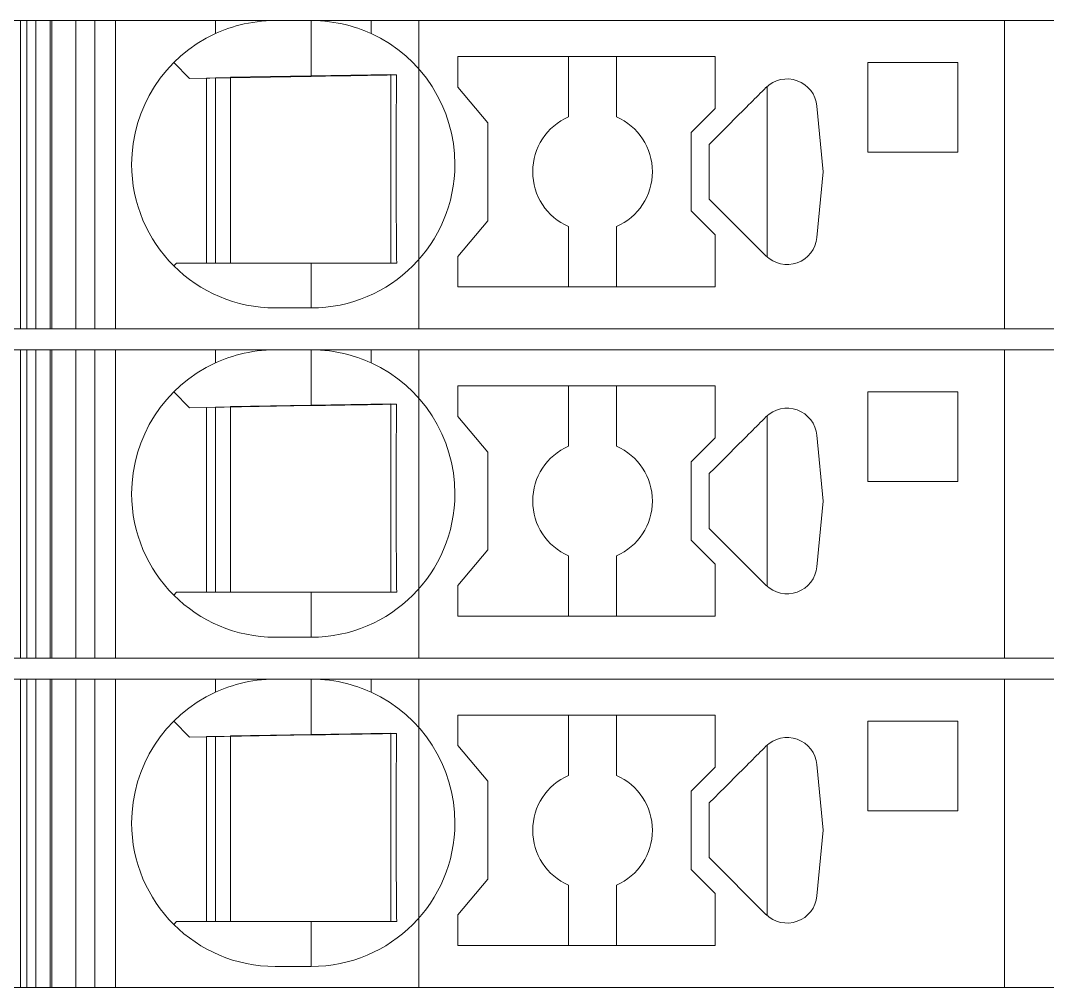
# Model space of a CAD drawing. Header units: millimetres. Extents: x 0 to 2100, y 0 to 1485.
# Drawn here: x 1240.89 to 1258.05, y 700.85 to 717 of the extents above; entities that cross this region are included whole.
import ezdxf
from ezdxf.enums import TextEntityAlignment as Align

# ---------------------------------------------------------------- set-up
doc = ezdxf.new("R2010")
doc.units = ezdxf.units.MM
for name, color, linetype, lineweight in [('EPLAN309', 5, 'Continuous', 5), ('EPLAN493', 5, 'Continuous', 5), ('MAIN-1', 7, 'Continuous', 5), ('MAIN-2', 7, 'Continuous', 5)]:
    doc.layers.add(name, color=color, linetype=linetype, lineweight=lineweight)
doc.styles.add('Tahoma', font='')
doc.styles.get('Tahoma').set_extended_font_data('Tahoma')

# ---------------------------------------------------------------- blocks, each defined once
blk = doc.blocks.new('EPLSYM_LibrarySPECIAL_Symbol12_Variant0_Placement8_15')
at = {"layer": 'EPLAN309', "lineweight": 13, "ltscale": 20}
blk.add_lwpolyline([(0, -5.15), (68.15, -5.15), (68.15, 0), (0, 0)], close=True, dxfattribs=at)
at = {"layer": 'EPLAN493', "color": 5, "style": 'Tahoma'}
blk.add_attdef('17_20450', text='', height=2.93475, dxfattribs=at).set_placement((0, -27.293475), align=Align.MIDDLE_RIGHT)
blk = doc.blocks.new('EPLSYM_LibrarySPECIAL_Symbol12_Variant0_Placement8_16')
at = {"layer": 'EPLAN309', "lineweight": 13, "ltscale": 20}
blk.add_lwpolyline([(0, -5.15), (68.15, -5.15), (68.15, 0), (0, 0)], close=True, dxfattribs=at)
at = {"layer": 'EPLAN493', "color": 5, "style": 'Tahoma'}
blk.add_attdef('17_20450', text='', height=2.93475, dxfattribs=at).set_placement((0, -27.293475), align=Align.MIDDLE_RIGHT)
blk = doc.blocks.new('EPLSYM_LibrarySPECIAL_Symbol12_Variant0_Placement8_17')
at = {"layer": 'EPLAN309', "lineweight": 13, "ltscale": 20}
blk.add_lwpolyline([(0, -5.15), (68.15, -5.15), (68.15, 0), (0, 0)], close=True, dxfattribs=at)
at = {"layer": 'EPLAN493', "color": 5, "style": 'Tahoma'}
blk.add_attdef('17_20450', text='', height=2.93475, dxfattribs=at).set_placement((0, -27.293475), align=Align.MIDDLE_RIGHT)

msp = doc.modelspace()

# ---------------------------------------------------------------- linework, layer by layer
at = {"layer": 'MAIN-1'}
for p, q in [((1241.001, 717), (1240.893, 717)), ((1240.893, 711.85), (1240.893, 717)), ((1241.001, 717), (1244.15, 717)), ((1241.001, 711.85), (1241.001, 717)), ((1244.15, 717), (1245.15, 717)), ((1244.15, 717), (1244.15, 716.782)), ((1244.772, 716.97), (1244.846, 716.981)), ((1244.846, 716.981), (1244.921, 716.989)), ((1244.921, 716.989), (1244.997, 716.995)), ((1244.997, 716.995), (1245.073, 716.999)), ((1245.073, 716.999), (1245.15, 717)), ((1245.75, 717), (1245.15, 717)), ((1245.827, 716.999), (1245.75, 717)), ((1246.75, 717), (1245.75, 717)), ((1245.75, 716.068), (1245.75, 717)), ((1245.903, 716.995), (1245.827, 716.999)), ((1245.979, 716.989), (1245.903, 716.995)), ((1246.054, 716.981), (1245.979, 716.989)), ((1246.128, 716.97), (1246.054, 716.981)), ((1246.75, 717), (1257.332, 717)), ((1246.75, 717), (1246.75, 716.782)), ((1258.05, 717), (1257.332, 717)), ((1257.332, 711.85), (1257.332, 717)), ((1244.15, 716.782), (1244.202, 716.805)), ((1244.202, 716.805), (1244.256, 716.827)), ((1244.256, 716.827), (1244.313, 716.849)), ((1244.313, 716.849), (1244.372, 716.87)), ((1244.372, 716.87), (1244.433, 716.89)), ((1244.433, 716.89), (1244.497, 716.909)), ((1244.497, 716.909), (1244.563, 716.927)), ((1244.563, 716.927), (1244.631, 716.943)), ((1244.631, 716.943), (1244.701, 716.958)), ((1244.701, 716.958), (1244.772, 716.97)), ((1246.199, 716.958), (1246.128, 716.97)), ((1246.269, 716.943), (1246.199, 716.958)), ((1246.337, 716.927), (1246.269, 716.943)), ((1246.403, 716.909), (1246.337, 716.927)), ((1246.467, 716.89), (1246.403, 716.909)), ((1246.528, 716.87), (1246.467, 716.89)), ((1246.587, 716.849), (1246.528, 716.87)), ((1246.644, 716.827), (1246.587, 716.849)), ((1246.698, 716.805), (1246.644, 716.827)), ((1246.75, 716.782), (1246.698, 716.805)), ((1243.453, 716.297), (1243.717, 716.033)), ((1248.2, 716.4), (1248.2, 715.889)), ((1252.5, 716.4), (1248.2, 716.4)), ((1250.05, 716.4), (1250.05, 715.392)), ((1250.85, 715.392), (1250.85, 716.4)), ((1252.5, 715.529), (1252.5, 716.4)), ((1255.05, 716.3), (1255.05, 714.8)), ((1256.55, 716.3), (1255.05, 716.3)), ((1256.55, 714.8), (1256.55, 716.3)), ((1243.717, 716.033), (1245.75, 716.068)), ((1244, 712.95), (1244, 716.038)), ((1244.15, 716.04), (1244.15, 712.95)), ((1244.4, 712.95), (1244.4, 716.045)), ((1245.87, 716.07), (1245.75, 716.068)), ((1245.987, 716.072), (1245.87, 716.07)), ((1246.1, 716.074), (1245.987, 716.072)), ((1246.209, 716.076), (1246.1, 716.074)), ((1246.313, 716.078), (1246.209, 716.076)), ((1246.412, 716.079), (1246.313, 716.078)), ((1246.507, 716.081), (1246.412, 716.079)), ((1246.599, 716.083), (1246.507, 716.081)), ((1246.688, 716.084), (1246.599, 716.083)), ((1246.774, 716.086), (1246.688, 716.084)), ((1246.858, 716.087), (1246.774, 716.086)), ((1246.94, 716.088), (1246.858, 716.087)), ((1247.02, 716.09), (1246.94, 716.088)), ((1247.099, 716.091), (1247.02, 716.09)), ((1247.079, 712.95), (1247.079, 716.091)), ((1247.176, 716.092), (1247.099, 716.091)), ((1247.174, 715.877), (1247.175, 715.95)), ((1247.175, 715.95), (1247.176, 716.022)), ((1247.176, 716.022), (1247.176, 716.092)), ((1247.173, 715.803), (1247.174, 715.877)), ((1247.173, 715.727), (1247.173, 715.803)), ((1248.7, 715.293), (1248.2, 715.889)), ((1253.252, 715.785), (1253.221, 715.753)), ((1253.284, 715.816), (1253.252, 715.785)), ((1253.315, 715.847), (1253.284, 715.816)), ((1253.346, 715.879), (1253.315, 715.847)), ((1253.367, 715.898), (1253.367, 713.052)), ((1247.171, 715.57), (1247.172, 715.649)), ((1247.172, 715.649), (1247.173, 715.727)), ((1253.094, 715.626), (1253.058, 715.59)), ((1253.127, 715.659), (1253.094, 715.626)), ((1253.158, 715.691), (1253.127, 715.659)), ((1253.19, 715.722), (1253.158, 715.691)), ((1253.221, 715.753), (1253.19, 715.722)), ((1247.17, 715.488), (1247.171, 715.57)), ((1247.17, 715.404), (1247.17, 715.488)), ((1252.1, 715.129), (1252.5, 715.529)), ((1252.902, 715.434), (1252.823, 715.356)), ((1252.943, 715.475), (1252.902, 715.434)), ((1252.983, 715.515), (1252.943, 715.475)), ((1253.021, 715.553), (1252.983, 715.515)), ((1253.058, 715.59), (1253.021, 715.553)), ((1254.302, 714.475), (1254.198, 715.572)), ((1247.169, 715.317), (1247.17, 715.404)), ((1247.169, 715.226), (1247.169, 715.317)), ((1248.7, 713.657), (1248.7, 715.293)), ((1252.742, 715.274), (1252.658, 715.19)), ((1252.823, 715.356), (1252.742, 715.274)), ((1247.168, 715.132), (1247.169, 715.226)), ((1247.168, 715.034), (1247.168, 715.132)), ((1252.1, 715.129), (1252.1, 713.821)), ((1252.572, 715.104), (1252.486, 715.018)), ((1252.658, 715.19), (1252.572, 715.104)), ((1247.167, 714.931), (1247.168, 715.034)), ((1247.167, 714.824), (1247.167, 714.931)), ((1252.486, 715.018), (1252.4, 714.932)), ((1252.4, 714.802), (1252.4, 714.932)), ((1247.167, 714.713), (1247.167, 714.824)), ((1252.4, 714.671), (1252.4, 714.802)), ((1255.05, 714.8), (1256.55, 714.8)), ((1247.167, 714.6), (1247.167, 714.713)), ((1247.167, 714.479), (1247.167, 714.6)), ((1252.4, 714.54), (1252.4, 714.671)), ((1247.167, 714.361), (1247.167, 714.479)), ((1252.4, 714.41), (1252.4, 714.54)), ((1252.4, 714.279), (1252.4, 714.41)), ((1254.198, 713.378), (1254.302, 714.475)), ((1247.167, 714.247), (1247.167, 714.361)), ((1247.168, 714.138), (1247.167, 714.247)), ((1252.4, 714.148), (1252.4, 714.279)), ((1247.168, 714.034), (1247.168, 714.138)), ((1252.4, 714.018), (1252.4, 714.148)), ((1247.169, 713.934), (1247.168, 714.034)), ((1247.169, 713.839), (1247.169, 713.934)), ((1252.4, 714.018), (1253.346, 713.071)), ((1247.17, 713.748), (1247.169, 713.839)), ((1247.171, 713.659), (1247.17, 713.748)), ((1252.5, 713.421), (1252.1, 713.821)), ((1247.172, 713.573), (1247.171, 713.659)), ((1247.172, 713.49), (1247.172, 713.573)), ((1248.2, 713.061), (1248.7, 713.657)), ((1250.05, 712.55), (1250.05, 713.558)), ((1250.85, 712.55), (1250.85, 713.558)), ((1247.173, 713.408), (1247.172, 713.49)), ((1247.174, 713.329), (1247.173, 713.408)), ((1252.5, 712.55), (1252.5, 713.421)), ((1247.175, 713.25), (1247.174, 713.329)), ((1247.176, 713.174), (1247.175, 713.25)), ((1247.176, 713.098), (1247.176, 713.174)), ((1247.177, 713.024), (1247.176, 713.098)), ((1248.2, 713.061), (1248.2, 712.55)), ((1243.5, 712.95), (1243.453, 712.903)), ((1243.5, 712.95), (1245.75, 712.95)), ((1245.75, 712.95), (1245.842, 712.95)), ((1245.75, 712.95), (1245.75, 712.2)), ((1245.842, 712.95), (1245.933, 712.95)), ((1245.933, 712.95), (1246.023, 712.95)), ((1246.023, 712.95), (1246.11, 712.95)), ((1246.11, 712.95), (1246.195, 712.95)), ((1246.195, 712.95), (1246.278, 712.95)), ((1246.278, 712.95), (1246.358, 712.95)), ((1246.358, 712.95), (1246.436, 712.95)), ((1246.436, 712.95), (1246.511, 712.95)), ((1246.511, 712.95), (1246.585, 712.95)), ((1246.585, 712.95), (1246.657, 712.95)), ((1246.657, 712.95), (1246.726, 712.95)), ((1246.726, 712.95), (1246.795, 712.95)), ((1246.795, 712.95), (1246.861, 712.95)), ((1246.861, 712.95), (1246.927, 712.95)), ((1246.927, 712.95), (1246.991, 712.95)), ((1246.991, 712.95), (1247.055, 712.95)), ((1247.055, 712.95), (1247.117, 712.95)), ((1247.117, 712.95), (1247.178, 712.95)), ((1247.178, 712.95), (1247.177, 713.024)), ((1252.5, 712.55), (1248.2, 712.55)), ((1245.75, 712.2), (1245.15, 712.2)), ((1241.001, 711.85), (1240.893, 711.85)), ((1241.001, 711.85), (1257.332, 711.85)), ((1258.05, 711.85), (1257.332, 711.85)), ((1241.001, 711.5), (1240.893, 711.5)), ((1240.893, 706.35), (1240.893, 711.5)), ((1241.001, 711.5), (1244.15, 711.5)), ((1241.001, 706.35), (1241.001, 711.5)), ((1244.15, 711.5), (1245.15, 711.5)), ((1244.15, 711.5), (1244.15, 711.282)), ((1244.846, 711.481), (1244.921, 711.489)), ((1244.921, 711.489), (1244.997, 711.495)), ((1244.997, 711.495), (1245.073, 711.499)), ((1245.073, 711.499), (1245.15, 711.5)), ((1245.75, 711.5), (1245.15, 711.5)), ((1245.827, 711.499), (1245.75, 711.5)), ((1246.75, 711.5), (1245.75, 711.5)), ((1245.75, 710.568), (1245.75, 711.5)), ((1245.903, 711.495), (1245.827, 711.499)), ((1245.979, 711.489), (1245.903, 711.495)), ((1246.054, 711.481), (1245.979, 711.489)), ((1246.75, 711.5), (1257.332, 711.5)), ((1246.75, 711.5), (1246.75, 711.282)), ((1258.05, 711.5), (1257.332, 711.5)), ((1257.332, 706.35), (1257.332, 711.5)), ((1244.202, 711.305), (1244.256, 711.327)), ((1244.256, 711.327), (1244.313, 711.349)), ((1244.313, 711.349), (1244.372, 711.37)), ((1244.372, 711.37), (1244.433, 711.39)), ((1244.433, 711.39), (1244.497, 711.409)), ((1244.497, 711.409), (1244.563, 711.427)), ((1244.563, 711.427), (1244.631, 711.443)), ((1244.631, 711.443), (1244.701, 711.458)), ((1244.701, 711.458), (1244.772, 711.47)), ((1244.772, 711.47), (1244.846, 711.481)), ((1246.128, 711.47), (1246.054, 711.481)), ((1246.199, 711.458), (1246.128, 711.47)), ((1246.269, 711.443), (1246.199, 711.458)), ((1246.337, 711.427), (1246.269, 711.443)), ((1246.403, 711.409), (1246.337, 711.427)), ((1246.467, 711.39), (1246.403, 711.409)), ((1246.528, 711.37), (1246.467, 711.39)), ((1246.587, 711.349), (1246.528, 711.37)), ((1246.644, 711.327), (1246.587, 711.349)), ((1246.698, 711.305), (1246.644, 711.327)), ((1244.15, 711.282), (1244.202, 711.305)), ((1246.75, 711.282), (1246.698, 711.305)), ((1248.2, 710.9), (1248.2, 710.389)), ((1252.5, 710.9), (1248.2, 710.9)), ((1250.05, 710.9), (1250.05, 709.892)), ((1250.85, 709.892), (1250.85, 710.9)), ((1252.5, 710.029), (1252.5, 710.9)), ((1255.05, 710.8), (1255.05, 709.3)), ((1256.55, 710.8), (1255.05, 710.8)), ((1256.55, 709.3), (1256.55, 710.8)), ((1243.453, 710.797), (1243.717, 710.533)), ((1243.717, 710.533), (1245.75, 710.568)), ((1244, 707.45), (1244, 710.538)), ((1244.15, 710.54), (1244.15, 707.45)), ((1244.4, 707.45), (1244.4, 710.545)), ((1245.87, 710.57), (1245.75, 710.568)), ((1245.987, 710.572), (1245.87, 710.57)), ((1246.1, 710.574), (1245.987, 710.572)), ((1246.209, 710.576), (1246.1, 710.574)), ((1246.313, 710.578), (1246.209, 710.576)), ((1246.412, 710.579), (1246.313, 710.578)), ((1246.507, 710.581), (1246.412, 710.579)), ((1246.599, 710.583), (1246.507, 710.581)), ((1246.688, 710.584), (1246.599, 710.583)), ((1246.774, 710.586), (1246.688, 710.584)), ((1246.858, 710.587), (1246.774, 710.586)), ((1246.94, 710.588), (1246.858, 710.587)), ((1247.02, 710.59), (1246.94, 710.588)), ((1247.099, 710.591), (1247.02, 710.59)), ((1247.079, 707.45), (1247.079, 710.591)), ((1247.176, 710.592), (1247.099, 710.591)), ((1247.175, 710.45), (1247.176, 710.522)), ((1247.176, 710.522), (1247.176, 710.592)), ((1247.173, 710.303), (1247.174, 710.377)), ((1247.173, 710.227), (1247.173, 710.303)), ((1247.174, 710.377), (1247.175, 710.45)), ((1248.7, 709.793), (1248.2, 710.389)), ((1253.252, 710.285), (1253.221, 710.253)), ((1253.284, 710.316), (1253.252, 710.285)), ((1253.315, 710.347), (1253.284, 710.316)), ((1253.346, 710.379), (1253.315, 710.347)), ((1253.367, 710.398), (1253.367, 707.552)), ((1247.171, 710.07), (1247.172, 710.149)), ((1247.172, 710.149), (1247.173, 710.227)), ((1253.094, 710.126), (1253.058, 710.09)), ((1253.127, 710.159), (1253.094, 710.126)), ((1253.158, 710.191), (1253.127, 710.159)), ((1253.19, 710.222), (1253.158, 710.191)), ((1253.221, 710.253), (1253.19, 710.222)), ((1247.17, 709.988), (1247.171, 710.07)), ((1247.17, 709.904), (1247.17, 709.988)), ((1252.1, 709.629), (1252.5, 710.029)), ((1252.943, 709.975), (1252.902, 709.934)), ((1252.983, 710.015), (1252.943, 709.975)), ((1253.021, 710.053), (1252.983, 710.015)), ((1253.058, 710.09), (1253.021, 710.053)), ((1254.302, 708.975), (1254.198, 710.072)), ((1247.169, 709.817), (1247.17, 709.904)), ((1247.169, 709.726), (1247.169, 709.817)), ((1248.7, 708.157), (1248.7, 709.793)), ((1252.742, 709.774), (1252.658, 709.69)), ((1252.823, 709.856), (1252.742, 709.774)), ((1252.902, 709.934), (1252.823, 709.856)), ((1247.168, 709.632), (1247.169, 709.726)), ((1247.168, 709.534), (1247.168, 709.632)), ((1252.1, 709.629), (1252.1, 708.321)), ((1252.572, 709.604), (1252.486, 709.518)), ((1252.658, 709.69), (1252.572, 709.604)), ((1247.167, 709.431), (1247.168, 709.534)), ((1247.167, 709.324), (1247.167, 709.431)), ((1252.486, 709.518), (1252.4, 709.432)), ((1252.4, 709.302), (1252.4, 709.432)), ((1247.167, 709.213), (1247.167, 709.324)), ((1252.4, 709.171), (1252.4, 709.302)), ((1255.05, 709.3), (1256.55, 709.3)), ((1247.167, 709.1), (1247.167, 709.213)), ((1247.167, 708.979), (1247.167, 709.1)), ((1252.4, 709.04), (1252.4, 709.171)), ((1247.167, 708.861), (1247.167, 708.979)), ((1252.4, 708.91), (1252.4, 709.04)), ((1254.198, 707.878), (1254.302, 708.975)), ((1247.167, 708.747), (1247.167, 708.861)), ((1247.168, 708.638), (1247.167, 708.747)), ((1252.4, 708.779), (1252.4, 708.91)), ((1252.4, 708.648), (1252.4, 708.779)), ((1247.168, 708.534), (1247.168, 708.638)), ((1252.4, 708.518), (1252.4, 708.648)), ((1247.169, 708.434), (1247.168, 708.534)), ((1247.169, 708.339), (1247.169, 708.434)), ((1252.4, 708.518), (1253.346, 707.571)), ((1247.17, 708.248), (1247.169, 708.339)), ((1247.171, 708.159), (1247.17, 708.248)), ((1252.5, 707.921), (1252.1, 708.321)), ((1247.172, 708.073), (1247.171, 708.159)), ((1247.172, 707.99), (1247.172, 708.073)), ((1248.2, 707.561), (1248.7, 708.157)), ((1250.05, 707.05), (1250.05, 708.058)), ((1250.85, 707.05), (1250.85, 708.058)), ((1247.173, 707.908), (1247.172, 707.99)), ((1247.174, 707.829), (1247.173, 707.908)), ((1252.5, 707.05), (1252.5, 707.921)), ((1247.175, 707.75), (1247.174, 707.829)), ((1247.176, 707.674), (1247.175, 707.75)), ((1247.176, 707.598), (1247.176, 707.674)), ((1247.177, 707.524), (1247.176, 707.598)), ((1248.2, 707.561), (1248.2, 707.05)), ((1243.5, 707.45), (1243.453, 707.403)), ((1243.5, 707.45), (1245.75, 707.45)), ((1245.75, 707.45), (1245.842, 707.45)), ((1245.75, 707.45), (1245.75, 706.7)), ((1245.842, 707.45), (1245.933, 707.45)), ((1245.933, 707.45), (1246.023, 707.45)), ((1246.023, 707.45), (1246.11, 707.45)), ((1246.11, 707.45), (1246.195, 707.45)), ((1246.195, 707.45), (1246.278, 707.45)), ((1246.278, 707.45), (1246.358, 707.45)), ((1246.358, 707.45), (1246.436, 707.45)), ((1246.436, 707.45), (1246.511, 707.45)), ((1246.511, 707.45), (1246.585, 707.45)), ((1246.585, 707.45), (1246.657, 707.45)), ((1246.657, 707.45), (1246.726, 707.45)), ((1246.726, 707.45), (1246.795, 707.45)), ((1246.795, 707.45), (1246.861, 707.45)), ((1246.861, 707.45), (1246.927, 707.45)), ((1246.927, 707.45), (1246.991, 707.45)), ((1246.991, 707.45), (1247.055, 707.45)), ((1247.055, 707.45), (1247.117, 707.45)), ((1247.117, 707.45), (1247.178, 707.45)), ((1247.178, 707.45), (1247.177, 707.524)), ((1252.5, 707.05), (1248.2, 707.05)), ((1245.75, 706.7), (1245.15, 706.7)), ((1241.001, 706.35), (1240.893, 706.35)), ((1241.001, 706.35), (1257.332, 706.35)), ((1258.05, 706.35), (1257.332, 706.35)), ((1241.001, 706), (1240.893, 706)), ((1240.893, 700.85), (1240.893, 706)), ((1241.001, 706), (1244.15, 706)), ((1241.001, 700.85), (1241.001, 706)), ((1244.15, 706), (1245.15, 706)), ((1244.15, 706), (1244.15, 705.782)), ((1244.921, 705.989), (1244.997, 705.995)), ((1244.997, 705.995), (1245.073, 705.999)), ((1245.073, 705.999), (1245.15, 706)), ((1245.75, 706), (1245.15, 706)), ((1245.827, 705.999), (1245.75, 706)), ((1246.75, 706), (1245.75, 706)), ((1245.75, 705.068), (1245.75, 706)), ((1245.903, 705.995), (1245.827, 705.999)), ((1245.979, 705.989), (1245.903, 705.995)), ((1246.75, 706), (1257.332, 706)), ((1246.75, 706), (1246.75, 705.782)), ((1258.05, 706), (1257.332, 706)), ((1257.332, 700.85), (1257.332, 706)), ((1244.202, 705.805), (1244.256, 705.827)), ((1244.256, 705.827), (1244.313, 705.849)), ((1244.313, 705.849), (1244.372, 705.87)), ((1244.372, 705.87), (1244.433, 705.89)), ((1244.433, 705.89), (1244.497, 705.909)), ((1244.497, 705.909), (1244.563, 705.927)), ((1244.563, 705.927), (1244.631, 705.943)), ((1244.631, 705.943), (1244.701, 705.958)), ((1244.701, 705.958), (1244.772, 705.97)), ((1244.772, 705.97), (1244.846, 705.981)), ((1244.846, 705.981), (1244.921, 705.989)), ((1246.054, 705.981), (1245.979, 705.989)), ((1246.128, 705.97), (1246.054, 705.981)), ((1246.199, 705.958), (1246.128, 705.97)), ((1246.269, 705.943), (1246.199, 705.958)), ((1246.337, 705.927), (1246.269, 705.943)), ((1246.403, 705.909), (1246.337, 705.927)), ((1246.467, 705.89), (1246.403, 705.909)), ((1246.528, 705.87), (1246.467, 705.89)), ((1246.587, 705.849), (1246.528, 705.87)), ((1246.644, 705.827), (1246.587, 705.849)), ((1246.698, 705.805), (1246.644, 705.827)), ((1244.15, 705.782), (1244.202, 705.805)), ((1246.75, 705.782), (1246.698, 705.805)), ((1248.2, 705.4), (1248.2, 704.889)), ((1252.5, 705.4), (1248.2, 705.4)), ((1250.05, 705.4), (1250.05, 704.392)), ((1250.85, 704.392), (1250.85, 705.4)), ((1252.5, 704.529), (1252.5, 705.4)), ((1243.453, 705.297), (1243.717, 705.033)), ((1255.05, 705.3), (1255.05, 703.8)), ((1256.55, 705.3), (1255.05, 705.3)), ((1256.55, 703.8), (1256.55, 705.3)), ((1243.717, 705.033), (1245.75, 705.068)), ((1244, 701.95), (1244, 705.038)), ((1244.15, 705.04), (1244.15, 701.95)), ((1244.4, 701.95), (1244.4, 705.045)), ((1245.87, 705.07), (1245.75, 705.068)), ((1245.987, 705.072), (1245.87, 705.07)), ((1246.1, 705.074), (1245.987, 705.072)), ((1246.209, 705.076), (1246.1, 705.074)), ((1246.313, 705.078), (1246.209, 705.076)), ((1246.412, 705.079), (1246.313, 705.078)), ((1246.507, 705.081), (1246.412, 705.079)), ((1246.599, 705.083), (1246.507, 705.081)), ((1246.688, 705.084), (1246.599, 705.083)), ((1246.774, 705.086), (1246.688, 705.084)), ((1246.858, 705.087), (1246.774, 705.086)), ((1246.94, 705.088), (1246.858, 705.087)), ((1247.02, 705.09), (1246.94, 705.088)), ((1247.099, 705.091), (1247.02, 705.09)), ((1247.079, 701.95), (1247.079, 705.091)), ((1247.176, 705.092), (1247.099, 705.091)), ((1247.175, 704.95), (1247.176, 705.022)), ((1247.176, 705.022), (1247.176, 705.092)), ((1247.173, 704.803), (1247.174, 704.877)), ((1247.173, 704.727), (1247.173, 704.803)), ((1247.174, 704.877), (1247.175, 704.95)), ((1248.7, 704.293), (1248.2, 704.889)), ((1253.284, 704.816), (1253.252, 704.785)), ((1253.315, 704.847), (1253.284, 704.816)), ((1253.346, 704.879), (1253.315, 704.847)), ((1253.367, 704.898), (1253.367, 702.052)), ((1247.171, 704.57), (1247.172, 704.649)), ((1247.172, 704.649), (1247.173, 704.727)), ((1253.094, 704.626), (1253.058, 704.59)), ((1253.127, 704.659), (1253.094, 704.626)), ((1253.158, 704.691), (1253.127, 704.659)), ((1253.19, 704.722), (1253.158, 704.691)), ((1253.221, 704.753), (1253.19, 704.722)), ((1253.252, 704.785), (1253.221, 704.753)), ((1247.17, 704.488), (1247.171, 704.57)), ((1247.17, 704.404), (1247.17, 704.488)), ((1252.1, 704.129), (1252.5, 704.529)), ((1252.943, 704.475), (1252.902, 704.434)), ((1252.983, 704.515), (1252.943, 704.475)), ((1253.021, 704.553), (1252.983, 704.515)), ((1253.058, 704.59), (1253.021, 704.553)), ((1254.302, 703.475), (1254.198, 704.572)), ((1247.169, 704.317), (1247.17, 704.404)), ((1247.169, 704.226), (1247.169, 704.317)), ((1248.7, 702.657), (1248.7, 704.293)), ((1252.823, 704.356), (1252.742, 704.274)), ((1252.902, 704.434), (1252.823, 704.356)), ((1247.168, 704.132), (1247.169, 704.226)), ((1247.168, 704.034), (1247.168, 704.132)), ((1252.1, 704.129), (1252.1, 702.821)), ((1252.658, 704.19), (1252.572, 704.104)), ((1252.742, 704.274), (1252.658, 704.19)), ((1247.167, 703.931), (1247.168, 704.034)), ((1252.486, 704.018), (1252.4, 703.932)), ((1252.572, 704.104), (1252.486, 704.018)), ((1247.167, 703.824), (1247.167, 703.931)), ((1247.167, 703.713), (1247.167, 703.824)), ((1252.4, 703.802), (1252.4, 703.932)), ((1252.4, 703.671), (1252.4, 703.802)), ((1255.05, 703.8), (1256.55, 703.8)), ((1247.167, 703.6), (1247.167, 703.713)), ((1247.167, 703.479), (1247.167, 703.6)), ((1252.4, 703.54), (1252.4, 703.671)), ((1247.167, 703.361), (1247.167, 703.479)), ((1252.4, 703.41), (1252.4, 703.54)), ((1254.198, 702.378), (1254.302, 703.475)), ((1247.167, 703.247), (1247.167, 703.361)), ((1252.4, 703.279), (1252.4, 703.41)), ((1252.4, 703.148), (1252.4, 703.279)), ((1247.168, 703.138), (1247.167, 703.247)), ((1247.168, 703.034), (1247.168, 703.138)), ((1252.4, 703.018), (1252.4, 703.148)), ((1247.169, 702.934), (1247.168, 703.034)), ((1247.169, 702.839), (1247.169, 702.934)), ((1252.4, 703.018), (1253.346, 702.071)), ((1247.17, 702.748), (1247.169, 702.839)), ((1247.171, 702.659), (1247.17, 702.748)), ((1252.5, 702.421), (1252.1, 702.821)), ((1247.172, 702.573), (1247.171, 702.659)), ((1247.172, 702.49), (1247.172, 702.573)), ((1248.2, 702.061), (1248.7, 702.657)), ((1247.173, 702.408), (1247.172, 702.49)), ((1247.174, 702.329), (1247.173, 702.408)), ((1250.05, 701.55), (1250.05, 702.558)), ((1250.85, 701.55), (1250.85, 702.558)), ((1252.5, 701.55), (1252.5, 702.421)), ((1247.175, 702.25), (1247.174, 702.329)), ((1247.176, 702.174), (1247.175, 702.25)), ((1247.176, 702.098), (1247.176, 702.174)), ((1247.177, 702.024), (1247.176, 702.098)), ((1248.2, 702.061), (1248.2, 701.55)), ((1243.5, 701.95), (1243.453, 701.903)), ((1243.5, 701.95), (1245.75, 701.95)), ((1245.75, 701.95), (1245.842, 701.95)), ((1245.75, 701.95), (1245.75, 701.2)), ((1245.842, 701.95), (1245.933, 701.95)), ((1245.933, 701.95), (1246.023, 701.95)), ((1246.023, 701.95), (1246.11, 701.95)), ((1246.11, 701.95), (1246.195, 701.95)), ((1246.195, 701.95), (1246.278, 701.95)), ((1246.278, 701.95), (1246.358, 701.95)), ((1246.358, 701.95), (1246.436, 701.95)), ((1246.436, 701.95), (1246.511, 701.95)), ((1246.511, 701.95), (1246.585, 701.95)), ((1246.585, 701.95), (1246.657, 701.95)), ((1246.657, 701.95), (1246.726, 701.95)), ((1246.726, 701.95), (1246.795, 701.95)), ((1246.795, 701.95), (1246.861, 701.95)), ((1246.861, 701.95), (1246.927, 701.95)), ((1246.927, 701.95), (1246.991, 701.95)), ((1246.991, 701.95), (1247.055, 701.95)), ((1247.055, 701.95), (1247.117, 701.95)), ((1247.117, 701.95), (1247.178, 701.95)), ((1247.178, 701.95), (1247.177, 702.024)), ((1252.5, 701.55), (1248.2, 701.55)), ((1245.75, 701.2), (1245.15, 701.2)), ((1241.001, 700.85), (1240.893, 700.85)), ((1241.001, 700.85), (1257.332, 700.85)), ((1258.05, 700.85), (1257.332, 700.85))]:
    msp.add_line(p, q, dxfattribs=at)
for centre, radius, start, end in [((1245.15, 714.6), 2.4, 114.6244, 180), ((1245.75, 714.6), 2.4, 0, 65.3756), ((1253.7, 715.525), 0.5, 5.4404, 135), ((1250.45, 714.475), 1, 113.5782, 180), ((1250.45, 714.475), 1, 0, 66.4218), ((1245.15, 714.6), 2.4, 180, 270), ((1245.75, 714.6), 2.4, 270, 0), ((1250.45, 714.475), 1, 180, 246.4218), ((1250.45, 714.475), 1, 293.5782, 0), ((1253.7, 713.425), 0.5, 225, 354.5596), ((1245.15, 709.1), 2.4, 114.6244, 180), ((1245.75, 709.1), 2.4, 0, 65.3756), ((1253.7, 710.025), 0.5, 5.4404, 135), ((1250.45, 708.975), 1, 113.5782, 180), ((1250.45, 708.975), 1, 0, 66.4218), ((1245.15, 709.1), 2.4, 180, 270), ((1245.75, 709.1), 2.4, 270, 0), ((1250.45, 708.975), 1, 180, 246.4218), ((1250.45, 708.975), 1, 293.5782, 0), ((1253.7, 707.925), 0.5, 225, 354.5596), ((1245.15, 703.6), 2.4, 114.6244, 180), ((1245.75, 703.6), 2.4, 0, 65.3756), ((1253.7, 704.525), 0.5, 5.4404, 135), ((1250.45, 703.475), 1, 113.5782, 180), ((1250.45, 703.475), 1, 0, 66.4218), ((1245.15, 703.6), 2.4, 180, 270), ((1245.75, 703.6), 2.4, 270, 0), ((1250.45, 703.475), 1, 180, 246.4218), ((1250.45, 703.475), 1, 293.5782, 0), ((1253.7, 702.425), 0.5, 225, 354.5596)]:
    msp.add_arc(centre, radius, start, end, dxfattribs=at)
at = {"layer": 'MAIN-2'}
for p, q in [((1241.15, 717), (1241.15, 711.85)), ((1241.389, 711.85), (1241.389, 717)), ((1241.417, 717), (1241.417, 711.85)), ((1241.82, 717), (1241.82, 711.85)), ((1242.136, 711.85), (1242.136, 717)), ((1242.481, 717), (1242.481, 711.85)), ((1247.55, 711.85), (1247.55, 717)), ((1243.717, 716.033), (1244, 716.038)), ((1244.15, 716.042), (1244, 716.039)), ((1244, 716.039), (1244, 716.038)), ((1244, 716.038), (1244, 716.038)), ((1244.4, 716.048), (1244.15, 716.043)), ((1244.15, 716.042), (1244.15, 716.043)), ((1244.15, 716.042), (1244.15, 716.04)), ((1244.4, 716.053), (1247.079, 716.1)), ((1244.4, 716.048), (1244.4, 716.053)), ((1244.4, 716.045), (1244.4, 716.048)), ((1247.079, 716.1), (1247.176, 716.092)), ((1247.079, 716.091), (1247.079, 716.1)), ((1244.15, 712.95), (1244.15, 712.95)), ((1244.4, 712.95), (1244.4, 712.95)), ((1241.15, 711.5), (1241.15, 706.35)), ((1241.389, 706.35), (1241.389, 711.5)), ((1241.417, 711.5), (1241.417, 706.35)), ((1241.82, 711.5), (1241.82, 706.35)), ((1242.136, 706.35), (1242.136, 711.5)), ((1242.481, 711.5), (1242.481, 706.35)), ((1247.55, 706.35), (1247.55, 711.5)), ((1243.717, 710.533), (1244, 710.538)), ((1244.15, 710.542), (1244, 710.539)), ((1244, 710.539), (1244, 710.538)), ((1244, 710.538), (1244, 710.538)), ((1244.4, 710.548), (1244.15, 710.543)), ((1244.15, 710.542), (1244.15, 710.543)), ((1244.15, 710.542), (1244.15, 710.54)), ((1244.4, 710.553), (1247.079, 710.6)), ((1244.4, 710.548), (1244.4, 710.553)), ((1244.4, 710.545), (1244.4, 710.548)), ((1247.079, 710.6), (1247.176, 710.592)), ((1247.079, 710.591), (1247.079, 710.6)), ((1244.15, 707.45), (1244.15, 707.45)), ((1244.4, 707.45), (1244.4, 707.45)), ((1241.15, 706), (1241.15, 700.85)), ((1241.389, 700.85), (1241.389, 706)), ((1241.417, 706), (1241.417, 700.85)), ((1241.82, 706), (1241.82, 700.85)), ((1242.136, 700.85), (1242.136, 706)), ((1242.481, 706), (1242.481, 700.85)), ((1247.55, 700.85), (1247.55, 706)), ((1243.717, 705.033), (1244, 705.038)), ((1244.15, 705.042), (1244, 705.039)), ((1244, 705.039), (1244, 705.038)), ((1244, 705.038), (1244, 705.038)), ((1244.4, 705.048), (1244.15, 705.043)), ((1244.15, 705.042), (1244.15, 705.043)), ((1244.15, 705.042), (1244.15, 705.04)), ((1244.4, 705.053), (1247.079, 705.1)), ((1244.4, 705.048), (1244.4, 705.053)), ((1244.4, 705.045), (1244.4, 705.048)), ((1247.079, 705.1), (1247.176, 705.092)), ((1247.079, 705.091), (1247.079, 705.1)), ((1244.15, 701.95), (1244.15, 701.95)), ((1244.4, 701.95), (1244.4, 701.95))]:
    msp.add_line(p, q, dxfattribs=at)

# ---------------------------------------------------------------- block references
for name, p in [('EPLSYM_LibrarySPECIAL_Symbol12_Variant0_Placement8_15', (1222, 717)), ('EPLSYM_LibrarySPECIAL_Symbol12_Variant0_Placement8_16', (1222, 711.5)), ('EPLSYM_LibrarySPECIAL_Symbol12_Variant0_Placement8_17', (1222, 706))]:
    msp.add_blockref(name, p)

doc.saveas('drawing.dxf')
